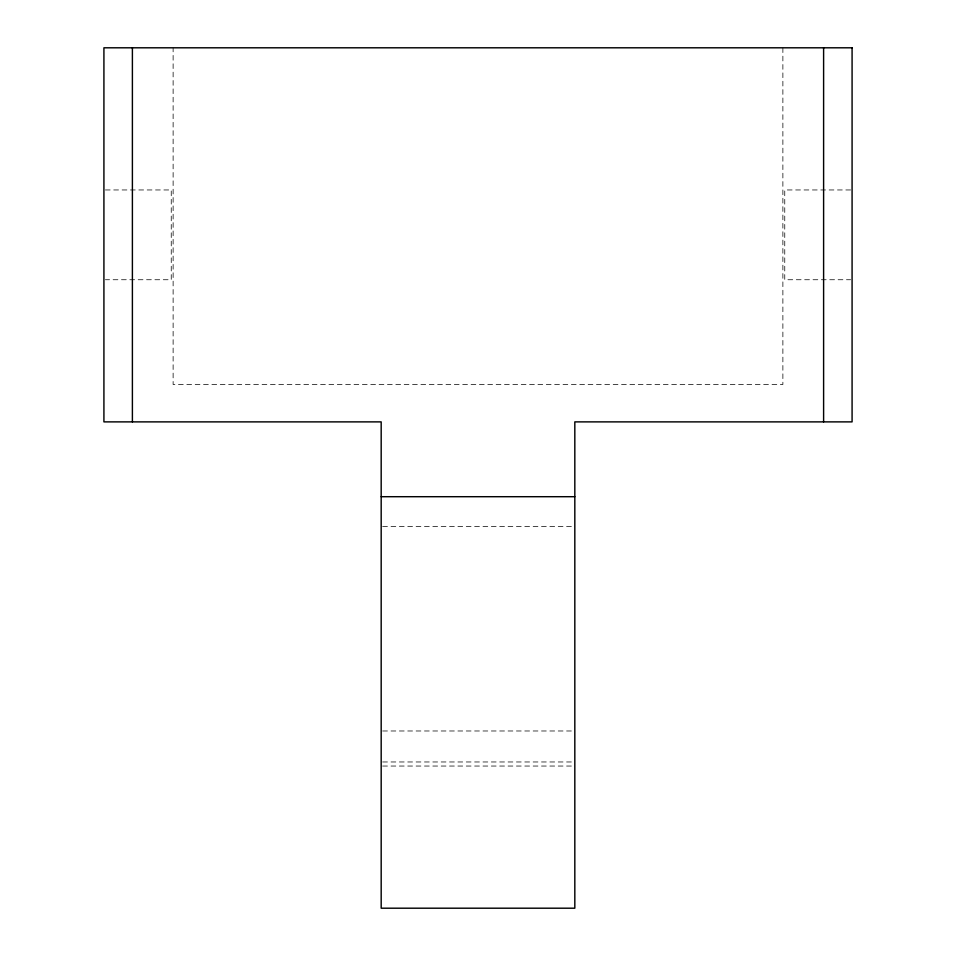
<?xml version="1.0" encoding="UTF-8"?>
<svg xmlns="http://www.w3.org/2000/svg" width="956" height="956" viewBox="0 0 956 956"><rect width="100%" height="100%" fill="white"/><g stroke="black" fill="none" stroke-linecap="round" stroke-linejoin="round"><path stroke-width="0.72" stroke-dasharray="4.78 3.58" d="M105.375 189.957L171.244 189.957L171.244 279.738L105.375 279.738M850.625 189.957L784.757 189.957L784.757 279.738L850.625 279.738M382.663 526.637L573.337 526.637M382.663 730.982L573.337 730.982M382.663 761.968L573.337 761.968M382.663 766.043L574.819 766.043M782.88 47.8L782.88 384.479L173.12 384.479L173.12 47.8"/><path stroke-width="1.43" d="M381.181 496.702L574.819 496.702M823.606 47.8L823.606 421.883M132.394 47.8L132.394 421.883M852.083 47.8L103.917 47.8L103.917 421.883L381.181 421.883L381.181 908.2L574.819 908.2L574.819 421.883L852.083 421.883L852.083 47.8"/></g></svg>
